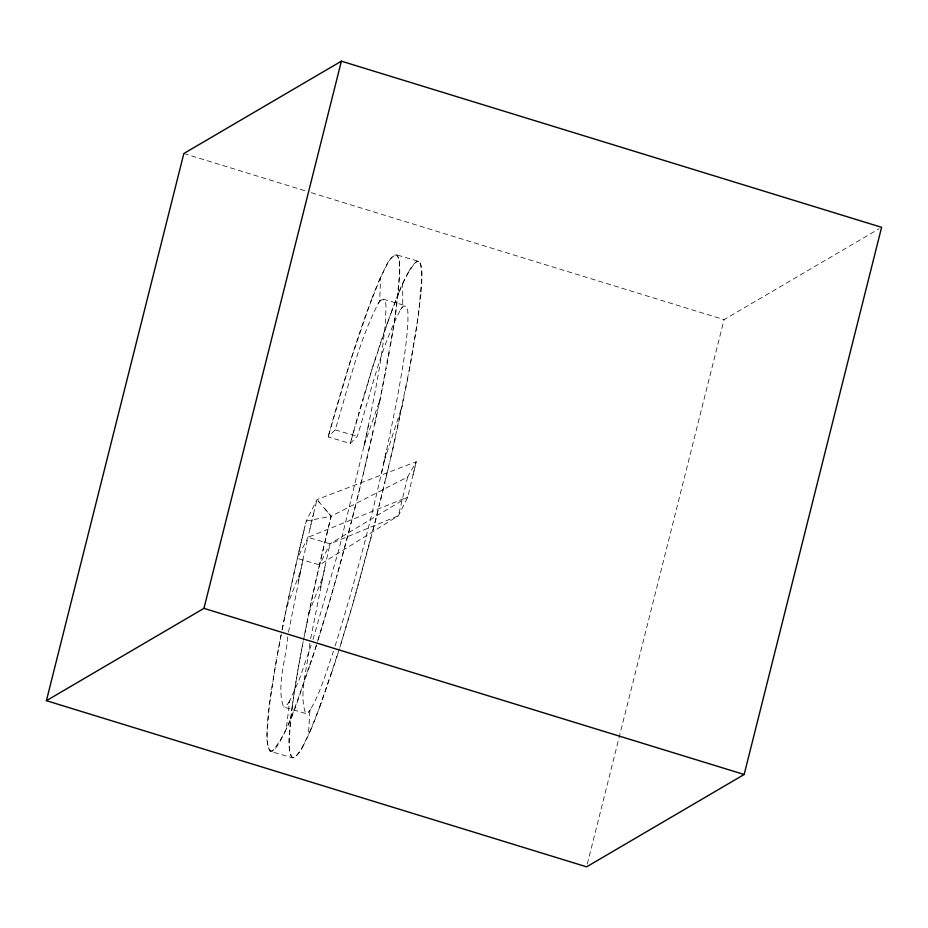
<?xml version="1.0" encoding="UTF-8"?>
<svg xmlns="http://www.w3.org/2000/svg" width="928" height="928" viewBox="0 0 928 928"><rect width="100%" height="100%" fill="white"/><g stroke="black" fill="none" stroke-linecap="round" stroke-linejoin="round"><path stroke-width="0.7" stroke-dasharray="4.64 3.48" d="M335.112 646.05C360.528 564.282 381.246 481.017 397.451 396.94C401.986 371.455 406.824 345.877 407.949 319.963C407.67 316.622 409.376 302.853 402.81 306.75A89.854 9.454 -73.6 0 0 400.455 309.743C380.004 349.496 370.492 393.936 357.292 436.369L350.227 443.445L328.118 436.937L335.194 429.861C348.383 387.428 357.895 343 378.346 303.247A86.803 9.129 -73.6 0 1 379.714 301.345L380.561 277.344C385.085 269.862 387.602 256.986 396.79 254.898L418.853 261.383L420.535 263.842L421.88 276.556L418.656 313.687L410.025 366.421L392.869 448.572L375.364 521.037L351.967 607.121M302.725 746.901L308.398 735.312L309.894 710.488C320.856 692.195 326.412 671.246 333.442 651.259M421.126 291.636C421.242 286.729 425.79 249.168 412.31 265.802M420.929 293.898L416.428 329.15L408.482 374.552M271.185 692.659C266.846 713.771 260.246 787.199 286.3 728.805L289.64 701.081L299.268 679.493L311.669 643.719M292.32 706.196C291.206 712.646 281.694 783.058 302.284 747.69M395.63 313.815L399.736 272.844L399.226 260.606L397.103 255.142L394.446 254.98L391.593 257.497L388.275 262.218L380.561 277.344A118.738 12.493 -73.6 0 0 378.821 281.312L377.116 285.325M271.614 689.655L276.915 657.326M395.2 316.831L389.934 348.916M287.773 636.747C286.276 658.648 276.068 686.012 283.574 706.985L305.904 713.551L308.27 712.414A92.104 9.686 -73.6 0 0 309.894 710.488M309.871 643.255C308.386 665.156 298.166 692.52 305.683 713.493M288.538 632.212L302.911 559.944A396.778 41.725 -73.6 0 1 307.968 537.44M310.648 638.719L325.02 566.451A396.778 41.725 -73.6 0 1 330.078 543.947M277.53 653.915L281.184 634.462M389.331 352.234L386.164 369.193M281.091 635.112C276.057 661.084 271.498 687.184 268.563 713.493C268.517 725.766 263.958 739.964 270.118 751.274L292.227 757.782L294.524 757.677L300.695 750.439L310.439 730.661M282.158 629.544L289.733 592.795A445.289 46.829 -73.6 0 1 297.354 558.563M303.189 641.619C298.166 667.592 293.608 693.692 290.661 720C290.626 732.273 286.056 746.472 292.227 757.782M303.456 640.227L311.599 600.404A445.568 46.864 -73.6 0 1 319.464 565.082M385.491 372.638L379.865 400.478M407.833 377.974L405.095 391.79M282.089 629.834L284.49 617.804M306.182 626.33L306.565 624.486M363.254 474.185L380.12 399.249L394.191 323.454L398.309 292.656L399.782 270.048L399.458 262.392L398.437 257.334L396.743 254.875M284.803 616.25L286.74 606.9A447.18 47.026 -73.6 0 1 297.389 558.412L298.108 555.304M306.936 622.642L308.838 613.408A447.18 47.026 -73.6 0 1 319.499 564.92L331.145 516.246L407.636 477.015L416.254 461.703L316.993 499.566L306.263 521.037L303.943 530.584M404.121 396.581L400.258 415.083M313.003 639.543L339.428 547.555L364.182 445.138A404.596 42.549 -73.6 0 0 368.451 425.21C375.422 390.711 382.498 356.097 385.48 320.984C384.436 317.318 389.516 296.102 380.7 300.243A94.053 9.895 -73.6 0 0 379.714 301.333M379.83 400.664L378.264 408.053M377.464 411.823L374.065 427.379M399.748 417.461L396.442 432.645M373.172 431.381L368.404 452.319M395.548 436.67L389.83 461.761M413.18 474.289L407.821 497.037L398.402 515.759L319.499 564.908L297.401 558.401L297.749 556.858M297.923 556.139L298.468 553.749M298.445 553.865L299.199 550.617M298.978 551.58L299.57 549.051M310.022 528.589L307.992 537.335L297.401 558.401M299.512 549.283L300.046 546.986M299.93 547.474L300.672 544.307M309.998 528.728L311.066 524.169M367.407 456.634C351.619 523.659 333.941 590.278 313.014 655.899C300.579 687.706 294.118 724.118 272.426 751.17L270.118 751.274M388.832 466.065L384.644 483.662M300.591 544.666L301.136 542.346M301.055 542.718L301.809 539.528M311.019 524.378L313.096 515.608M301.693 540.003L302.25 537.66M302.192 537.927L302.957 534.702M311.762 521.211L312.121 519.726M302.806 535.317L303.526 532.347M303.375 532.95L304.059 530.097M312.829 516.745L313.548 513.752M313.467 514.077L316.993 499.566L319.65 502.686M304.79 527.081L305.15 525.573M413.041 474.858L414.05 470.716M362.175 478.639L356.596 501.306M383.554 488.128L379.158 506.015M413.888 471.378L414.955 466.993M414.92 467.12L415.814 463.466M407.636 477.015L398.402 515.759L330.101 543.843L307.992 537.335L407.821 497.037L330.101 543.843L319.499 564.908A416.127 43.767 -73.6 0 1 331.145 516.258L324.069 507.894M415.802 463.513L416.254 461.703M587.32 864.026L724.06 319.638L879.094 228.775M355.47 505.806L350.842 523.926M378.032 510.504L372.279 533.008M349.67 528.473L336.748 576.392M371.142 537.405L355.227 595.788L339.892 647.222M351.41 439.153L350.227 443.445L372.65 367.152L390.85 313.293M352.605 434.884L354.983 426.416M335.623 580.418L329.985 600.196M355.992 422.878L358.997 412.415M336.214 408.25L335.17 411.881A280.372 29.487 -73.6 0 0 328.118 436.926L350.54 360.644L371.444 299.593M337.258 404.654L339.335 397.52A196.539 20.671 -73.6 0 1 355.227 345.97A154.651 16.263 -73.6 0 1 366.189 313.78L380.561 277.344M359.994 408.97L362.999 398.773M328.86 604.07L318.014 640.111M350.923 610.728L339.984 647.048M363.846 395.896L367.256 384.598M368.091 381.826L370.179 375.04A193.186 20.323 -73.6 0 1 373.392 364.785L374.146 362.419M316.297 645.586L310.138 664.726M339.462 648.602L320.485 705.164M338.001 653.347L332.166 671.466M374.9 360.064L377.394 352.315M384.262 460.81L402.23 405.756M378.079 350.216L378.427 349.172A153.665 16.159 -73.6 0 1 387.069 323.733L387.544 322.434M309.766 665.863L293.202 712.31M331.806 672.533L315.508 718.295A121.812 12.806 -73.6 0 1 312.133 726.659L310.636 730.208M364.182 445.138L380.12 399.249M388.008 321.123C396.314 300.881 401.696 278.017 416.544 261.487L418.853 261.383M320.253 705.802L308.398 735.312M391.256 312.179L393.414 306.449A124.561 13.096 -73.6 0 1 396.778 297.807L398.866 292.691M308.838 613.408L322.735 576.949M371.826 298.572L372.604 296.566A122.798 12.911 -73.6 0 1 375.991 288.063L376.93 285.778M286.74 606.9L300.359 571.752M293.004 712.797L290.789 718.295A119.654 12.586 -73.6 0 1 287.668 725.719L286.3 728.805M399.052 292.227L399.434 291.322A119.039 12.516 -73.6 0 1 402.671 283.852L402.752 306.797A90.028 9.466 -73.6 0 0 400.455 309.743M402.74 283.69L408.355 272.24M408.784 271.475L411.881 266.406M289.64 701.081A81.455 8.561 -73.6 0 1 288.515 702.902L285.72 706.301L283.574 706.985M306.263 521.037L331.145 516.246L316.993 499.566M383.287 299.164L405.385 305.672M335.194 429.861L357.292 436.369M183.848 153.503L305.741 190.982M311.274 192.688L724.06 319.638M292.239 706.394A421.764 44.358 -73.6 0 1 303.004 642.512M304.419 635.297A421.764 44.358 -73.6 0 1 306.263 626.168M320.52 587.447A404.573 42.549 -73.6 0 1 325.02 566.451M310.625 709.421A90.016 9.466 -73.6 0 1 308.27 712.402M386.06 452.713A396.732 41.725 -73.6 0 1 380.99 475.217M378.346 303.236A90.028 9.466 -73.6 0 1 380.7 300.254M368.451 425.21A404.492 42.537 -73.6 0 1 363.95 446.206M289.78 700.826A81.246 8.549 -73.6 0 1 288.515 702.902M298.41 580.94A404.573 42.549 -73.6 0 1 302.911 559.944"/><path stroke-width="1.39" d="M46.4 700.686L183.848 153.503L341.388 61.167L881.6 227.314L744.152 774.497L586.612 866.833L46.4 700.686L203.94 608.362L341.388 61.167M203.94 608.362L744.152 774.497"/></g></svg>
